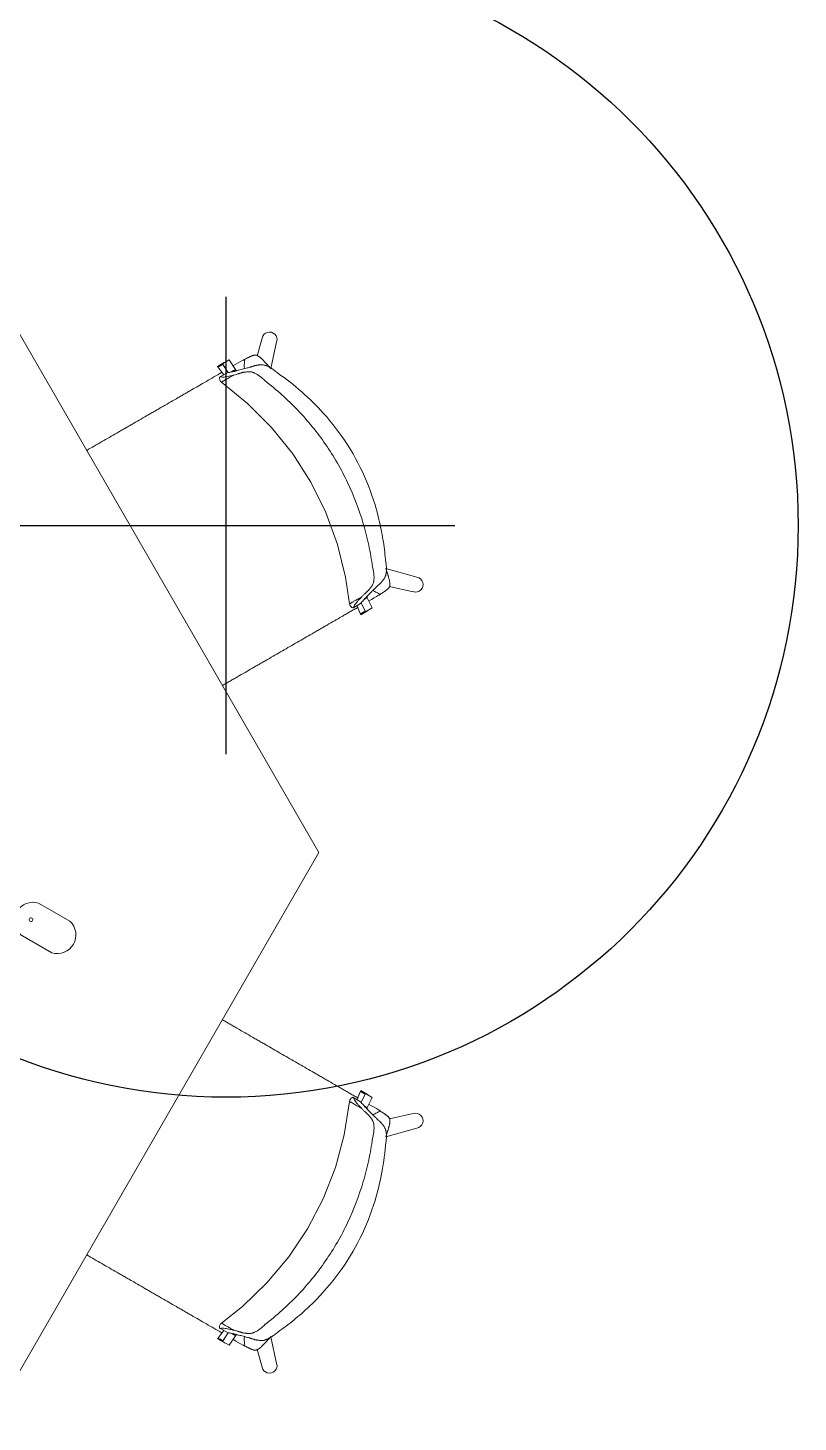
# Model space of a CAD drawing. Header units: millimetres. Extents: x 155920 to 295199, y -4084 to 97293.
# Drawn here: x 177339 to 178686, y 22898 to 25336 of the extents above; entities that cross this region are included whole.
import ezdxf

# ---------------------------------------------------------------- set-up
doc = ezdxf.new("R2010")
doc.units = ezdxf.units.MM
doc.header["$MEASUREMENT"] = 0
doc.layers.add('A-GENM', color=8, linetype='CONTINUOUS', lineweight=9)
doc.layers.add('I-FURN', color=8, linetype='CONTINUOUS', lineweight=9)
doc.layers.add('Social Distancing', color=7, linetype='CONTINUOUS')

msp = doc.modelspace()

# ---------------------------------------------------------------- linework, layer by layer
at = {"layer": 'A-GENM'}
for p, q in [((177412.8, 23774.1), (177357.8, 23805.9)), ((177326, 23750.9), (177381, 23719.1))]:
    msp.add_line(p, q, dxfattribs=at)
for centre, radius, start, end in [((177348.1, 23774.8), 32.5, 72.6804, 227.3196), ((177344.6, 23776.8), 3.16, 60, 240), ((177344.6, 23776.8), 3.16, 240, 60), ((177390.7, 23750.2), 32.5, 252.6804, 47.3196)]:
    msp.add_arc(centre, radius, start, end, dxfattribs=at)
at = {"layer": 'I-FURN'}
for p, q in [((177848.2, 23894.2), (177273.2, 24890.1)), ((177748.9, 24793.7), (177740.2, 24763.2)), ((177763.8, 24740.8), (177774.2, 24787.3)), ((177682.3, 24751.1), (177670.7, 24744.4)), ((177679.3, 24749), (177690.9, 24755.7)), ((177689.6, 24733.7), (177679.3, 24749)), ((177690.9, 24755.7), (177702, 24739.1)), ((177670.7, 24744.4), (177681.7, 24729.8)), ((177671.2, 24743.6), (177681.6, 24729.7)), ((177674.2, 24723.4), (177674.4, 24725.6)), ((177688, 24733.4), (177676.2, 24726.6)), ((177689.5, 24733.7), (177679.8, 24748.1)), ((177702, 24739.1), (177694.3, 24734.7)), ((177702.4, 24738.3), (177697.3, 24735.3)), ((177674.6, 24721.2), (177674.2, 24723.4)), ((177675.2, 24719.8), (177674.6, 24721.2)), ((177676.2, 24718.2), (177675.2, 24719.8)), ((177677.6, 24716.9), (177676.2, 24718.2)), ((177677.6, 24716.9), (177723.5, 24679.8)), ((177723.5, 24679.8), (177765.3, 24637.9)), ((177765.3, 24637.9), (177802.2, 24591.8)), ((177802.2, 24591.8), (177834, 24541.9)), ((177834, 24541.9), (177860.2, 24488.9)), ((177860.2, 24488.9), (177880.5, 24433.3)), ((177880.5, 24433.3), (177894.6, 24375.9)), ((178019.5, 24375.8), (177965, 24391.3)), ((177894.6, 24375.9), (177901.4, 24329.1)), ((177971.6, 24359.8), (178013, 24350.5)), ((177927.3, 24337), (177932.4, 24340)), ((177929.3, 24339.3), (177931.9, 24340.8)), ((177932.4, 24340), (177941.2, 24322.1)), ((177901.4, 24329.1), (177901.9, 24327.3)), ((177901.9, 24327.3), (177902.8, 24325.6)), ((177902.8, 24325.6), (177903.7, 24324.4)), ((177903.7, 24324.4), (177905.4, 24322.9)), ((177905.4, 24322.9), (177907.4, 24322)), ((177921, 24329.9), (177909.2, 24323)), ((177914.5, 24326.1), (177920.9, 24311.1)), ((177914.6, 24326.2), (177921.4, 24310.3)), ((177921.4, 24310.3), (177932.9, 24316.9)), ((177929.6, 24315.4), (177922, 24331)), ((177941.2, 24322.1), (177929.6, 24315.4)), ((177273.2, 22898.2), (177848.2, 23894.2)), ((177901.4, 23459.2), (177892.3, 23400.8)), ((177902, 23461.2), (177901.4, 23459.2)), ((177903.1, 23463.2), (177902, 23461.2)), ((177904.1, 23464.3), (177903.1, 23463.2)), ((177905.6, 23465.5), (177904.1, 23464.3)), ((177907.4, 23466.3), (177905.6, 23465.5)), ((177909.2, 23465.2), (177921, 23458.4)), ((177920.9, 23477.2), (177914.5, 23462.2)), ((177921.4, 23478), (177914.6, 23462.1)), ((177932.9, 23471.4), (177921.4, 23478)), ((177922, 23457.3), (177929.6, 23472.9)), ((177929.6, 23472.9), (177941.2, 23466.2)), ((177941.2, 23466.2), (177932.4, 23448.3)), ((177932.4, 23448.3), (177927.3, 23451.3)), ((177931.9, 23447.5), (177929.3, 23449)), ((178013, 23437.8), (177971.6, 23428.5)), ((177965, 23397), (178019.5, 23412.4)), ((177892.3, 23400.8), (177876.9, 23343.7)), ((177876.9, 23343.7), (177855.4, 23288.6)), ((177855.4, 23288.6), (177828.1, 23236.2)), ((177828.1, 23236.2), (177795.3, 23187)), ((177795.3, 23187), (177757.3, 23141.7)), ((177757.3, 23141.7), (177714.7, 23100.7)), ((177714.7, 23100.7), (177677.6, 23071.4)), ((177674.2, 23064.6), (177674.4, 23066.5)), ((177674.4, 23066.5), (177674.9, 23067.9)), ((177674.9, 23067.9), (177676, 23069.9)), ((177676, 23069.9), (177677.6, 23071.4)), ((177681.7, 23058.5), (177670.7, 23043.9)), ((177670.7, 23043.9), (177682.3, 23037.2)), ((177681.6, 23058.6), (177671.2, 23044.7)), ((177674.4, 23062.7), (177674.2, 23064.6)), ((177676.2, 23061.7), (177688, 23054.9)), ((177679.3, 23039.3), (177689.6, 23054.6)), ((177679.8, 23040.1), (177689.5, 23054.6)), ((177702, 23049.2), (177690.9, 23032.6)), ((177694.3, 23053.6), (177702, 23049.2)), ((177697.3, 23053), (177702.4, 23050)), ((177774.2, 23001), (177763.8, 23047.5)), ((177690.9, 23032.6), (177679.3, 23039.3)), ((177740.2, 23025.1), (177748.9, 22994.6))]:
    msp.add_line(p, q, dxfattribs=at)
for centre, start, end in [((177761.7, 24791.4), 341.9896, 169.6059), ((178017.1, 24363), 251.9662, 79.5824), ((178017.1, 23425.3), 280.4176, 108.0338), ((177761.7, 22996.9), 190.3941, 18.0104)]:
    msp.add_arc(centre, 13.1, start, end, dxfattribs=at)
for centre, major_axis, start_param, end_param in [((177667.2, 24761.4), (-8.7, 15.1), 2.819103, 3.398599), ((177678.7, 24768.1), (-8.7, 15.1), 2.819103, 2.902745), ((177667.6, 24760.6), (-8.7, 15.1), 2.819103, 3.398599), ((177933.8, 24299.5), (-8.7, 15.1), 6.026179, 6.605675), ((177934.3, 24298.7), (-8.7, 15.1), 6.026179, 6.605675), ((177933.8, 23488.8), (-8.7, -15.1), 5.960696, 6.540192), ((177934.3, 23489.6), (-8.7, -15.1), 5.960696, 6.540192), ((177667.2, 23026.9), (-8.7, -15.1), 2.884586, 3.464082), ((177667.6, 23027.7), (-8.7, -15.1), 2.884586, 3.464082), ((177678.7, 23020.2), (-8.7, -15.1), 3.380441, 3.464082)]:
    msp.add_ellipse(centre, major_axis=major_axis, ratio=0.978487, start_param=start_param, end_param=end_param, dxfattribs=at)
for points in [[(177698.8, 24745.8), (177704.4, 24749), (177709.9, 24752.2), (177715.2, 24755.2)], [(177715.2, 24755.2), (177715.8, 24755.5), (177716.9, 24756.1), (177718, 24756.7), (177718.6, 24757)], [(177676.2, 24726.6), (177675.7, 24726.3), (177675, 24725.9), (177674.4, 24725.6), (177674.3, 24725.5), (177674.7, 24725.8), (177675, 24726)], [(177699.2, 24729.4), (177697.1, 24728.8), (177693.3, 24727.9), (177688.2, 24726.8), (177683.8, 24726), (177680.2, 24725.7), (177677.6, 24725.9), (177676.5, 24726.3), (177676.2, 24726.6)], [(177688, 24733.4), (177689.1, 24733.6), (177691.5, 24734.1), (177694, 24734.6), (177695.4, 24734.9)], [(177764.6, 24740), (177763.7, 24740.9), (177762.9, 24741.9), (177762.1, 24742.8)], [(177762.1, 24742.8), (177762.9, 24741.9), (177763.7, 24741), (177764.5, 24740)], [(177909.2, 24323), (177909.1, 24323.5), (177909.3, 24324.7), (177910.4, 24327), (177912.4, 24329.9), (177915.3, 24333.4), (177918.8, 24337.3), (177921.6, 24340.1), (177923, 24341.6)], [(177925.9, 24335.5), (177925, 24334.5), (177923.3, 24332.6), (177921.7, 24330.7), (177921, 24329.9)], [(177952.5, 24344.2), (177947.2, 24341.1), (177941.7, 24337.9), (177936.1, 24334.7)], [(177955.7, 24346.3), (177955.2, 24345.9), (177954.1, 24345.2), (177953.1, 24344.5), (177952.5, 24344.2)], [(177908, 24322.4), (177907.7, 24322.2), (177907.3, 24322), (177907.4, 24322), (177908, 24322.4), (177908.7, 24322.8), (177909.2, 24323)], [(177909.2, 23465.2), (177908.7, 23465.5), (177908, 23465.9), (177907.4, 23466.3), (177907.3, 23466.3), (177907.7, 23466.1), (177908, 23465.9)], [(177923, 23446.7), (177921.6, 23448.2), (177918.8, 23451), (177915.3, 23454.9), (177912.4, 23458.4), (177910.4, 23461.3), (177909.3, 23463.6), (177909.1, 23464.8), (177909.2, 23465.2)], [(177921, 23458.4), (177921.7, 23457.5), (177923.3, 23455.7), (177925, 23453.8), (177925.9, 23452.7)], [(177936.1, 23453.6), (177941.7, 23450.3), (177947.2, 23447.2), (177952.5, 23444.1)], [(177952.5, 23444.1), (177953.1, 23443.8), (177954.1, 23443.1), (177955.2, 23442.4), (177955.7, 23442)], [(177675, 23062.3), (177674.7, 23062.5), (177674.3, 23062.7), (177674.4, 23062.7), (177675, 23062.4), (177675.7, 23062), (177676.2, 23061.7)], [(177676.2, 23061.7), (177676.5, 23062), (177677.6, 23062.4), (177680.2, 23062.6), (177683.8, 23062.3), (177688.2, 23061.5), (177693.3, 23060.4), (177697.1, 23059.5), (177699.2, 23058.9)], [(177695.4, 23053.4), (177694, 23053.7), (177691.5, 23054.2), (177689.1, 23054.7), (177688, 23054.9)], [(177715.2, 23033), (177709.9, 23036.1), (177704.4, 23039.2), (177698.8, 23042.5)], [(177764.5, 23048.3), (177763.7, 23047.3), (177762.9, 23046.4), (177762.1, 23045.5)], [(177762.1, 23045.5), (177762.9, 23046.4), (177763.7, 23047.4), (177764.6, 23048.3)], [(177718.6, 23031.3), (177718, 23031.6), (177716.9, 23032.2), (177715.8, 23032.8), (177715.2, 23033)]]:
    msp.add_open_spline(points, degree=3, dxfattribs=at)
for points, knots in [([(177718.6, 24757), (177718.2, 24754.6), (177717.6, 24749.9), (177717.5, 24744.4), (177717.8, 24741.3), (177717.8, 24740.4)], [0, 0, 0, 0, 0.02777778, 0.05555556, 0.06696683, 0.06696683, 0.06696683, 0.06696683]), ([(177718.6, 24757), (177719.6, 24757.5), (177721.1, 24758.2), (177722.8, 24759.1), (177723.8, 24759.6), (177724.5, 24760), (177725.3, 24760.3), (177726.2, 24760.7), (177727.3, 24761.3), (177728.4, 24761.8), (177729.2, 24762.2), (177729.7, 24762.4), (177730, 24762.5), (177730.4, 24762.7), (177730.9, 24762.9), (177731.7, 24763.2), (177732.9, 24763.6), (177734.2, 24764), (177735.5, 24764.2), (177736.8, 24764.3), (177738.3, 24764.1), (177739.6, 24763.7), (177740.6, 24763.3), (177741.3, 24762.9), (177742, 24762.5), (177742.9, 24761.9), (177744.1, 24761.1), (177745.5, 24759.9), (177746.9, 24758.7), (177748.2, 24757.5), (177749.4, 24756.3), (177750.6, 24755.2), (177751.8, 24754), (177753.1, 24752.6), (177754.8, 24750.8), (177757.9, 24747.4), (177760.5, 24744.6), (177762.1, 24742.8)], [0, 0, 0, 0, 0.0625, 0.09375, 0.109375, 0.125, 0.140625, 0.15625, 0.1875, 0.21875, 0.234375, 0.242188, 0.25, 0.257812, 0.265625, 0.28125, 0.3125, 0.34375, 0.375, 0.40625, 0.4375, 0.46875, 0.484375, 0.5, 0.515625, 0.53125, 0.5625, 0.59375, 0.625, 0.65625, 0.6875, 0.71875, 0.75, 0.78125, 0.8125, 0.875, 1, 1, 1, 1]), ([(177441.8, 24597.4), (177441.9, 24597.5), (177446.4, 24600.1), (177455.3, 24605.2), (177468.6, 24612.9), (177481.7, 24620.4), (177492.6, 24626.7), (177501.3, 24631.8), (177508, 24635.6), (177514.6, 24639.4), (177523.2, 24644.4), (177534, 24650.6), (177544.6, 24656.8), (177553.3, 24661.8), (177559.8, 24665.5), (177566.4, 24669.3), (177575, 24674.3), (177585.8, 24680.5), (177596.6, 24686.8), (177605.4, 24691.8), (177612, 24695.7), (177618.6, 24699.5), (177627.4, 24704.5), (177638.2, 24710.8), (177651.2, 24718.3), (177664.6, 24726), (177673.9, 24731.4), (177678.7, 24734.2), (177679.1, 24734.4)], [-0.751114, -0.751114, -0.751114, -0.751114, -0.75, -0.7142857, -0.6785714, -0.6428571, -0.6071429, -0.5892857, -0.5714286, -0.5535714, -0.5357143, -0.5, -0.4642857, -0.4464286, -0.4285714, -0.4107143, -0.3928571, -0.3571429, -0.3214286, -0.3035714, -0.2857143, -0.2678571, -0.25, -0.2142857, -0.1785714, -0.1428571, -0.1071429, -0.103964, -0.103964, -0.103964, -0.103964]), ([(177677.6, 24716.9), (177677.6, 24716.9), (177677.7, 24717), (177678.1, 24717.2), (177678.9, 24717.7), (177680.6, 24718.7), (177684, 24720.6), (177690.3, 24724.2), (177695.9, 24727.5), (177699.2, 24729.4)], [0.3374293, 0.3374293, 0.3374293, 0.3374293, 0.3888889, 0.4444444, 0.5138889, 0.5833333, 0.7222222, 0.8611111, 1, 1, 1, 1]), ([(177695.4, 24734.9), (177697.3, 24735.2), (177700.7, 24735.9), (177705.7, 24737.2), (177709.8, 24738.3), (177714.1, 24739.4), (177718.6, 24740.6), (177722.6, 24741.7), (177725.9, 24742.6), (177728.1, 24743.2), (177729.8, 24743.7), (177731.4, 24744.3), (177733, 24744.9), (177734.7, 24745.5), (177736, 24745.8), (177737.2, 24746.1), (177738.1, 24746.3), (177738.6, 24746.3), (177739, 24746.4), (177739.4, 24746.4), (177740, 24746.5), (177741, 24746.7), (177742.4, 24746.9), (177744.1, 24747.1), (177746, 24747.3), (177747.9, 24747.4), (177750, 24747.2), (177751.8, 24747), (177753.1, 24746.6), (177753.9, 24746.4), (177754.5, 24746.2), (177755.1, 24746), (177755.9, 24745.7), (177757.3, 24745.1), (177759.4, 24744.2), (177762, 24742.8), (177765.6, 24740.7), (177770.3, 24737.5), (177774.3, 24734.4), (177776.3, 24732.6)], [0, 0, 0, 0, 0.142857, 0.214286, 0.285714, 0.357143, 0.428571, 0.5, 0.535714, 0.571429, 0.589286, 0.607143, 0.642857, 0.660714, 0.678571, 0.696429, 0.705357, 0.709821, 0.714286, 0.71875, 0.723214, 0.732143, 0.75, 0.767857, 0.785714, 0.803571, 0.821429, 0.839286, 0.848214, 0.852679, 0.857143, 0.861607, 0.866071, 0.875, 0.892857, 0.910714, 0.928571, 0.964286, 1, 1, 1, 1]), ([(177753.7, 24719.6), (177751.9, 24721.4), (177748.2, 24724.7), (177743.9, 24728), (177740.5, 24730.2), (177738.1, 24731.6), (177736.1, 24732.6), (177734.7, 24733.2), (177733.9, 24733.6), (177733.4, 24733.8), (177732.8, 24734), (177732.1, 24734.3), (177730.8, 24734.6), (177729, 24735), (177726.9, 24735.1), (177724.9, 24735.1), (177723, 24735), (177721.3, 24734.8), (177719.9, 24734.6), (177718.9, 24734.5), (177718.4, 24734.5), (177718, 24734.4), (177717.6, 24734.4), (177717.1, 24734.3), (177716.3, 24734.2), (177715.3, 24734), (177714.1, 24733.7), (177712.6, 24733.2), (177711.3, 24732.7), (177709.9, 24732.2), (177708.7, 24731.9), (177707.5, 24731.5), (177705.9, 24731.1), (177703.1, 24730.4), (177700.7, 24729.8), (177699.2, 24729.4)], [0, 0, 0, 0, 0.0625, 0.125, 0.15625, 0.1875, 0.21875, 0.234375, 0.242188, 0.25, 0.257812, 0.265625, 0.28125, 0.3125, 0.34375, 0.375, 0.40625, 0.4375, 0.46875, 0.484375, 0.492188, 0.5, 0.507812, 0.515625, 0.53125, 0.5625, 0.59375, 0.625, 0.6875, 0.71875, 0.75, 0.78125, 0.8125, 0.875, 1, 1, 1, 1]), ([(177705, 24737.1), (177704.5, 24737.3), (177703.6, 24737.7), (177702.8, 24738.1), (177702.4, 24738.2)], [-0.5281276, -0.5281276, -0.5281276, -0.5281276, -0.3333333, -0.1189454, -0.1189454, -0.1189454, -0.1189454]), ([(177776.3, 24732.6), (177790.8, 24722.5), (177818.6, 24700.6), (177860.8, 24659.2), (177900.4, 24607.6), (177933.1, 24544.5), (177951.2, 24488.2), (177960.5, 24441.9), (177963.4, 24418.5), (177964.4, 24406.8)], [-1, -1, -1, -1, -0.863636, -0.727273, -0.545455, -0.363636, -0.181818, -0.090909, 0, 0, 0, 0]), ([(177941.9, 24393.7), (177940.1, 24406.5), (177935.6, 24431.8), (177923, 24481.8), (177900.1, 24542.2), (177861.4, 24609.3), (177820.6, 24659.3), (177783.6, 24695.2), (177763.9, 24711.7), (177753.7, 24719.6)], [-1, -1, -1, -1, -0.9, -0.8, -0.6, -0.4, -0.2, -0.1, 0, 0, 0, 0]), ([(177923, 24341.6), (177924.2, 24342.8), (177925.9, 24344.5), (177927.9, 24346.6), (177929.1, 24347.7), (177930, 24348.6), (177930.9, 24349.4), (177932, 24350.4), (177933.1, 24351.3), (177934.3, 24352.4), (177935.1, 24353.2), (177935.8, 24354), (177936.4, 24354.7), (177936.6, 24355.1), (177936.9, 24355.4), (177937.1, 24355.7), (177937.4, 24356.1), (177938, 24356.9), (177938.8, 24358), (177939.9, 24359.5), (177940.9, 24361), (177941.9, 24362.7), (177942.8, 24364.6), (177943.4, 24366.3), (177943.7, 24367.6), (177943.9, 24368.4), (177944, 24369), (177944.1, 24369.6), (177944.2, 24370.4), (177944.3, 24371.9), (177944.4, 24374.2), (177944.4, 24377), (177944.2, 24381), (177943.5, 24386.4), (177942.5, 24391.2), (177941.9, 24393.7)], [0, 0, 0, 0, 0.125, 0.1875, 0.21875, 0.25, 0.28125, 0.3125, 0.375, 0.40625, 0.4375, 0.46875, 0.484375, 0.492188, 0.5, 0.507812, 0.515625, 0.53125, 0.5625, 0.59375, 0.625, 0.65625, 0.6875, 0.71875, 0.734375, 0.742188, 0.75, 0.757812, 0.765625, 0.78125, 0.8125, 0.84375, 0.875, 0.9375, 1, 1, 1, 1]), ([(177964.4, 24406.8), (177964.9, 24404.1), (177965.7, 24399.1), (177966.1, 24393.5), (177966.1, 24389.3), (177966, 24386.4), (177965.8, 24384.1), (177965.5, 24382.6), (177965.4, 24381.7), (177965.3, 24381.1), (177965.2, 24380.5), (177965, 24379.7), (177964.6, 24378.4), (177963.9, 24376.7), (177963, 24374.8), (177962, 24373.2), (177960.9, 24371.7), (177959.8, 24370.3), (177958.9, 24369.1), (177958.3, 24368.4), (177958, 24367.9), (177957.7, 24367.6), (177957.5, 24367.3), (177957.1, 24366.9), (177956.6, 24366.2), (177955.7, 24365.3), (177954.7, 24364.3), (177953.4, 24363.1), (177952.1, 24362), (177950.8, 24360.9), (177949.8, 24360), (177948.9, 24359.1), (177947.6, 24357.9), (177945.4, 24355.7), (177942.5, 24352.8), (177939.2, 24349.5), (177936.1, 24346.4), (177933.1, 24343.4), (177930.4, 24340.5), (177928, 24337.9), (177926.6, 24336.3), (177925.9, 24335.5)], [0, 0, 0, 0, 0.035714, 0.071429, 0.089286, 0.107143, 0.125, 0.133929, 0.138393, 0.142857, 0.147321, 0.151786, 0.160714, 0.178571, 0.196429, 0.214286, 0.232143, 0.25, 0.267857, 0.276786, 0.28125, 0.285714, 0.290179, 0.294643, 0.303571, 0.321429, 0.339286, 0.357143, 0.392857, 0.410714, 0.428571, 0.446429, 0.464286, 0.5, 0.571429, 0.642857, 0.714286, 0.785714, 0.857143, 0.928571, 1, 1, 1, 1]), ([(177965.2, 24391), (177966, 24388.8), (177967.1, 24385.1), (177968.5, 24380.8), (177969.2, 24378.3), (177969.7, 24376.5), (177970.1, 24374.8), (177970.6, 24373.3), (177971, 24371.7), (177971.4, 24369.9), (177971.7, 24368.1), (177972, 24366.3), (177972.2, 24364.9), (177972.2, 24363.8), (177972.2, 24363), (177972.2, 24362.2), (177972.1, 24361.1), (177971.8, 24359.8), (177971.2, 24358.4), (177970.4, 24357.3), (177969.6, 24356.3), (177968.6, 24355.3), (177967.7, 24354.5), (177967, 24354), (177966.6, 24353.7), (177966.2, 24353.4), (177965.9, 24353.2), (177965.5, 24352.9), (177964.8, 24352.3), (177963.8, 24351.6), (177962.8, 24350.9), (177961.9, 24350.4), (177961.3, 24349.9), (177960.6, 24349.5), (177959.7, 24348.9), (177958, 24347.8), (177956.6, 24346.9), (177955.7, 24346.3)], [0, 0, 0, 0, 0.125, 0.1875, 0.21875, 0.25, 0.28125, 0.3125, 0.34375, 0.375, 0.40625, 0.4375, 0.46875, 0.484375, 0.5, 0.515625, 0.53125, 0.5625, 0.59375, 0.625, 0.65625, 0.6875, 0.71875, 0.734375, 0.742188, 0.75, 0.757812, 0.765625, 0.78125, 0.8125, 0.84375, 0.859375, 0.875, 0.890625, 0.90625, 0.9375, 1, 1, 1, 1]), ([(177923, 24341.6), (177920.4, 24340.1), (177915.8, 24337.4), (177910.3, 24334.2), (177906.2, 24331.8), (177903.9, 24330.5), (177902.6, 24329.8), (177902, 24329.4), (177901.6, 24329.2), (177901.4, 24329.1), (177901.4, 24329.1)], [0, 0, 0, 0, 0.1111111, 0.2222222, 0.3333333, 0.4444444, 0.5, 0.5555556, 0.6111111, 0.6625707, 0.6625707, 0.6625707, 0.6625707]), ([(177932.3, 24340), (177932.4, 24340.4), (177932.5, 24341.3), (177932.6, 24342.3), (177932.6, 24342.8)], [-0.8741323, -0.8741323, -0.8741323, -0.8741323, -0.6666667, -0.4718724, -0.4718724, -0.4718724, -0.4718724]), ([(177942.2, 24353.1), (177942.5, 24352.8), (177944.7, 24351.4), (177949.1, 24349), (177953.4, 24347.1), (177955.7, 24346.3)], [0.93933321, 0.93933321, 0.93933321, 0.93933321, 0.94444444, 0.97222222, 1, 1, 1, 1]), ([(177916.5, 24323.4), (177915.9, 24323), (177913.1, 24321.4), (177908, 24318.5), (177901.2, 24314.6), (177894.5, 24310.7), (177885.8, 24305.7), (177875.1, 24299.5), (177864.5, 24293.4), (177855.9, 24288.4), (177849.4, 24284.6), (177842.7, 24280.8), (177834.1, 24275.8), (177823.3, 24269.6), (177810.4, 24262.1), (177797.3, 24254.6), (177784.1, 24247), (177771.2, 24239.5), (177760.3, 24233.2), (177751.6, 24228.2), (177745, 24224.4), (177738.4, 24220.6), (177729.7, 24215.5), (177718.9, 24209.3), (177708.1, 24203.1), (177699.4, 24198), (177692.8, 24194.2), (177686.2, 24190.4), (177681.7, 24187.8), (177679.3, 24186.5), (177679.2, 24186.4)], [-0.8977274, -0.8977274, -0.8977274, -0.8977274, -0.8928571, -0.875, -0.8571429, -0.8392857, -0.8214286, -0.7857143, -0.75, -0.7321429, -0.7142857, -0.6964286, -0.6785714, -0.6428571, -0.6071429, -0.5714286, -0.5357143, -0.5, -0.4642857, -0.4464286, -0.4285714, -0.4107143, -0.3928571, -0.3571429, -0.3214286, -0.3035714, -0.2857143, -0.2678571, -0.25, -0.2485148, -0.2485148, -0.2485148, -0.2485148]), ([(177679.1, 23601.9), (177679.3, 23601.8), (177681.7, 23600.5), (177686.2, 23597.9), (177692.8, 23594.1), (177699.4, 23590.3), (177708.1, 23585.2), (177718.9, 23579), (177729.7, 23572.8), (177738.4, 23567.7), (177745, 23563.9), (177751.6, 23560.1), (177760.3, 23555.1), (177771.2, 23548.8), (177784.1, 23541.3), (177797.3, 23533.7), (177810.4, 23526.2), (177823.3, 23518.7), (177834.1, 23512.5), (177842.7, 23507.5), (177849.4, 23503.7), (177855.9, 23499.9), (177864.5, 23494.9), (177875.1, 23488.8), (177885.8, 23482.6), (177894.5, 23477.6), (177901.2, 23473.7), (177908, 23469.8), (177913.1, 23466.9), (177915.9, 23465.3), (177916.5, 23464.9)], [-0.7515277, -0.7515277, -0.7515277, -0.7515277, -0.75, -0.7321429, -0.7142857, -0.6964286, -0.6785714, -0.6428571, -0.6071429, -0.5892857, -0.5714286, -0.5535714, -0.5357143, -0.5, -0.4642857, -0.4285714, -0.3928571, -0.3571429, -0.3214286, -0.3035714, -0.2857143, -0.2678571, -0.25, -0.2142857, -0.1785714, -0.1607143, -0.1428571, -0.125, -0.1071429, -0.1022726, -0.1022726, -0.1022726, -0.1022726]), ([(177901.4, 23459.2), (177901.4, 23459.2), (177901.6, 23459.1), (177902, 23458.8), (177902.8, 23458.4), (177904.5, 23457.4), (177907.9, 23455.4), (177914.1, 23451.8), (177919.8, 23448.6), (177923, 23446.7)], [0.3374293, 0.3374293, 0.3374293, 0.3374293, 0.3888889, 0.4444444, 0.5138889, 0.5833333, 0.7222222, 0.8611111, 1, 1, 1, 1]), ([(177941.9, 23394.6), (177942.5, 23397.1), (177943.5, 23401.8), (177944.2, 23407.3), (177944.4, 23411.3), (177944.4, 23414.1), (177944.3, 23416.4), (177944.2, 23417.8), (177944.1, 23418.7), (177944, 23419.3), (177943.9, 23419.9), (177943.7, 23420.7), (177943.4, 23422), (177942.8, 23423.7), (177941.9, 23425.6), (177940.9, 23427.3), (177939.9, 23428.8), (177938.8, 23430.3), (177938, 23431.4), (177937.4, 23432.1), (177937.1, 23432.6), (177936.9, 23432.9), (177936.6, 23433.2), (177936.4, 23433.6), (177935.8, 23434.3), (177935.1, 23435.1), (177934.3, 23435.9), (177933.1, 23437), (177932, 23437.9), (177930.9, 23438.8), (177930, 23439.7), (177929.1, 23440.6), (177927.9, 23441.7), (177925.9, 23443.8), (177924.2, 23445.5), (177923, 23446.7)], [0, 0, 0, 0, 0.0625, 0.125, 0.15625, 0.1875, 0.21875, 0.234375, 0.242188, 0.25, 0.257812, 0.265625, 0.28125, 0.3125, 0.34375, 0.375, 0.40625, 0.4375, 0.46875, 0.484375, 0.492188, 0.5, 0.507812, 0.515625, 0.53125, 0.5625, 0.59375, 0.625, 0.6875, 0.71875, 0.75, 0.78125, 0.8125, 0.875, 1, 1, 1, 1]), ([(177925.9, 23452.7), (177927.2, 23451.2), (177929.5, 23448.7), (177933.1, 23444.9), (177936.1, 23441.9), (177939.2, 23438.8), (177942.5, 23435.5), (177945.4, 23432.6), (177947.9, 23430.1), (177949.5, 23428.6), (177950.8, 23427.4), (177952.1, 23426.3), (177953.4, 23425.2), (177954.7, 23424), (177955.7, 23423), (177956.6, 23422.1), (177957.1, 23421.4), (177957.4, 23421.2), (177957.4, 23421.1)], [0, 0, 0, 0, 0.1428571, 0.2142857, 0.2857143, 0.3571429, 0.4285714, 0.5, 0.5357143, 0.5714286, 0.5892857, 0.6071429, 0.6428571, 0.6607143, 0.6785714, 0.6964286, 0.7053571, 0.7087466, 0.7087466, 0.7087466, 0.7087466]), ([(177932.6, 23445.5), (177932.6, 23446), (177932.5, 23447), (177932.4, 23447.9), (177932.3, 23448.3)], [-0.5281276, -0.5281276, -0.5281276, -0.5281276, -0.3333333, -0.1258677, -0.1258677, -0.1258677, -0.1258677]), ([(177955.7, 23442), (177953.4, 23441.2), (177949.1, 23439.3), (177944.7, 23436.9), (177942.5, 23435.4), (177942.2, 23435.2)], [0, 0, 0, 0, 0.02777778, 0.05555556, 0.06066679, 0.06066679, 0.06066679, 0.06066679]), ([(177955.7, 23442), (177956.6, 23441.4), (177958, 23440.5), (177959.7, 23439.4), (177960.6, 23438.8), (177961.3, 23438.4), (177961.9, 23437.9), (177962.8, 23437.3), (177963.8, 23436.7), (177964.8, 23435.9), (177965.5, 23435.4), (177965.9, 23435.1), (177966.2, 23434.9), (177966.6, 23434.6), (177967, 23434.3), (177967.7, 23433.8), (177968.6, 23433), (177969.6, 23432), (177970.4, 23431), (177971.2, 23429.9), (177971.8, 23428.5), (177972.1, 23427.2), (177972.2, 23426.1), (177972.2, 23425.3), (177972.2, 23424.5), (177972.2, 23423.4), (177972, 23422), (177971.7, 23420.2), (177971.4, 23418.4), (177971, 23416.6), (177970.6, 23415), (177970.1, 23413.4), (177969.7, 23411.8), (177969.2, 23410), (177968.5, 23407.5), (177967.1, 23403.2), (177966, 23399.5), (177965.2, 23397.2)], [0, 0, 0, 0, 0.0625, 0.09375, 0.109375, 0.125, 0.140625, 0.15625, 0.1875, 0.21875, 0.234375, 0.242188, 0.25, 0.257812, 0.265625, 0.28125, 0.3125, 0.34375, 0.375, 0.40625, 0.4375, 0.46875, 0.484375, 0.5, 0.515625, 0.53125, 0.5625, 0.59375, 0.625, 0.65625, 0.6875, 0.71875, 0.75, 0.78125, 0.8125, 0.875, 1, 1, 1, 1]), ([(177957.7, 23420.7), (177957.8, 23420.6), (177958, 23420.3), (177958.3, 23419.9), (177958.9, 23419.1), (177959.8, 23418), (177960.9, 23416.6), (177962, 23415.1), (177963, 23413.5), (177963.9, 23411.6), (177964.6, 23409.9), (177965, 23408.6), (177965.2, 23407.8), (177965.3, 23407.2), (177965.4, 23406.6), (177965.5, 23405.7), (177965.8, 23404.2), (177966, 23401.9), (177966.1, 23399), (177966.1, 23394.8), (177965.7, 23389.2), (177964.9, 23384.2), (177964.4, 23381.5)], [0.7142857, 0.7142857, 0.7142857, 0.7142857, 0.71875, 0.7232143, 0.7321429, 0.75, 0.7678571, 0.7857143, 0.8035714, 0.8214286, 0.8392857, 0.8482143, 0.8526786, 0.8571429, 0.8616071, 0.8660714, 0.875, 0.8928571, 0.9107143, 0.9285714, 0.9642857, 1, 1, 1, 1]), ([(177753.7, 23068.7), (177763.9, 23076.6), (177783.6, 23093.1), (177820.6, 23129), (177861.4, 23179), (177900.1, 23246.1), (177923, 23306.5), (177935.6, 23356.4), (177940.1, 23381.8), (177941.9, 23394.6)], [-1, -1, -1, -1, -0.9, -0.8, -0.6, -0.4, -0.2, -0.1, 0, 0, 0, 0]), ([(177964.4, 23381.5), (177962.9, 23363.9), (177957.8, 23328.8), (177943.1, 23271.7), (177918.2, 23211.5), (177879.9, 23151.6), (177840.2, 23107.8), (177804.8, 23076.7), (177786, 23062.4), (177776.3, 23055.7)], [-1, -1, -1, -1, -0.863636, -0.727273, -0.545455, -0.363636, -0.181818, -0.090909, 0, 0, 0, 0]), ([(177679.1, 23053.9), (177678.7, 23054.1), (177673.9, 23056.9), (177664.6, 23062.3), (177651.2, 23070), (177638.2, 23077.5), (177627.4, 23083.7), (177618.6, 23088.8), (177612, 23092.6), (177605.4, 23096.5), (177596.6, 23101.5), (177585.8, 23107.7), (177575, 23114), (177566.4, 23118.9), (177559.8, 23122.7), (177553.3, 23126.5), (177544.6, 23131.5), (177534, 23137.7), (177523.2, 23143.9), (177514.6, 23148.9), (177508, 23152.7), (177501.3, 23156.5), (177492.6, 23161.6), (177481.7, 23167.8), (177468.6, 23175.4), (177455.3, 23183.1), (177446.4, 23188.2), (177441.9, 23190.8), (177441.8, 23190.9)], [-0.896036, -0.896036, -0.896036, -0.896036, -0.8928571, -0.8571429, -0.8214286, -0.7857143, -0.75, -0.7321429, -0.7142857, -0.6964286, -0.6785714, -0.6428571, -0.6071429, -0.5892857, -0.5714286, -0.5535714, -0.5357143, -0.5, -0.4642857, -0.4464286, -0.4285714, -0.4107143, -0.3928571, -0.3571429, -0.3214286, -0.2857143, -0.25, -0.2489174, -0.2489174, -0.2489174, -0.2489174]), ([(177699.2, 23058.9), (177696.6, 23060.4), (177691.9, 23063.1), (177686.4, 23066.3), (177682.3, 23068.7), (177680, 23070), (177678.7, 23070.7), (177678.1, 23071.1), (177677.7, 23071.3), (177677.6, 23071.4), (177677.6, 23071.4)], [0, 0, 0, 0, 0.1111111, 0.2222222, 0.3333333, 0.4444444, 0.5, 0.5555556, 0.6111111, 0.6625707, 0.6625707, 0.6625707, 0.6625707]), ([(177699.2, 23058.9), (177700.7, 23058.5), (177703.1, 23057.9), (177705.9, 23057.2), (177707.5, 23056.7), (177708.7, 23056.4), (177709.9, 23056.1), (177711.3, 23055.6), (177712.6, 23055), (177714.1, 23054.6), (177715.3, 23054.3), (177716.3, 23054), (177717.1, 23053.9), (177717.6, 23053.9), (177718, 23053.9), (177718.4, 23053.8), (177718.9, 23053.8), (177719.9, 23053.7), (177721.3, 23053.5), (177723, 23053.3), (177724.9, 23053.2), (177726.9, 23053.2), (177729, 23053.3), (177730.8, 23053.7), (177732.1, 23054), (177732.8, 23054.3), (177733.4, 23054.5), (177733.9, 23054.7), (177734.7, 23055), (177736.1, 23055.7), (177738.1, 23056.7), (177740.5, 23058.1), (177743.9, 23060.3), (177748.2, 23063.6), (177751.9, 23066.9), (177753.7, 23068.7)], [0, 0, 0, 0, 0.125, 0.1875, 0.21875, 0.25, 0.28125, 0.3125, 0.375, 0.40625, 0.4375, 0.46875, 0.484375, 0.492188, 0.5, 0.507812, 0.515625, 0.53125, 0.5625, 0.59375, 0.625, 0.65625, 0.6875, 0.71875, 0.734375, 0.742188, 0.75, 0.757812, 0.765625, 0.78125, 0.8125, 0.84375, 0.875, 0.9375, 1, 1, 1, 1]), ([(177776.3, 23055.7), (177774.3, 23053.9), (177770.3, 23050.7), (177765.6, 23047.6), (177762, 23045.5), (177759.4, 23044.1), (177757.3, 23043.2), (177755.9, 23042.6), (177755.1, 23042.3), (177754.5, 23042.1), (177753.9, 23041.9), (177753.1, 23041.7), (177751.8, 23041.3), (177750, 23041), (177747.9, 23040.9), (177746, 23041), (177744.1, 23041.2), (177742.4, 23041.4), (177741, 23041.6), (177740, 23041.8), (177739.4, 23041.8), (177739, 23041.9), (177738.6, 23041.9), (177738.1, 23042), (177737.2, 23042.2), (177736, 23042.4), (177734.7, 23042.8), (177733, 23043.4), (177731.4, 23044), (177729.8, 23044.6), (177728.5, 23045), (177727.2, 23045.3), (177725.5, 23045.8), (177722.6, 23046.6), (177718.6, 23047.7), (177714.1, 23048.9), (177709.8, 23050), (177705.7, 23051.1), (177701.9, 23052), (177698.4, 23052.8), (177696.3, 23053.2), (177695.4, 23053.4)], [0, 0, 0, 0, 0.035714, 0.071429, 0.089286, 0.107143, 0.125, 0.133929, 0.138393, 0.142857, 0.147321, 0.151786, 0.160714, 0.178571, 0.196429, 0.214286, 0.232143, 0.25, 0.267857, 0.276786, 0.28125, 0.285714, 0.290179, 0.294643, 0.303571, 0.321429, 0.339286, 0.357143, 0.392857, 0.410714, 0.428571, 0.446429, 0.464286, 0.5, 0.571429, 0.642857, 0.714286, 0.785714, 0.857143, 0.928571, 1, 1, 1, 1]), ([(177702.4, 23050), (177702.8, 23050.2), (177703.6, 23050.6), (177704.5, 23051), (177705, 23051.2)], [-0.8810546, -0.8810546, -0.8810546, -0.8810546, -0.6666667, -0.4718724, -0.4718724, -0.4718724, -0.4718724]), ([(177717.8, 23047.9), (177717.8, 23047), (177717.5, 23043.9), (177717.6, 23038.4), (177718.2, 23033.7), (177718.6, 23031.3)], [0.93303317, 0.93303317, 0.93303317, 0.93303317, 0.94444444, 0.97222222, 1, 1, 1, 1]), ([(177762.1, 23045.5), (177760.5, 23043.7), (177757.9, 23040.9), (177754.8, 23037.5), (177753.1, 23035.7), (177751.8, 23034.3), (177750.6, 23033.1), (177749.4, 23032), (177748.2, 23030.8), (177746.9, 23029.6), (177745.5, 23028.3), (177744.1, 23027.2), (177742.9, 23026.4), (177742, 23025.8), (177741.3, 23025.4), (177740.6, 23025), (177739.6, 23024.6), (177738.3, 23024.2), (177736.8, 23024), (177735.5, 23024.1), (177734.2, 23024.3), (177732.9, 23024.7), (177731.7, 23025.1), (177730.9, 23025.4), (177730.4, 23025.6), (177730, 23025.8), (177729.7, 23025.9), (177729.2, 23026.1), (177728.4, 23026.5), (177727.3, 23027), (177726.2, 23027.5), (177725.3, 23028), (177724.5, 23028.3), (177723.8, 23028.7), (177722.8, 23029.2), (177721.1, 23030.1), (177719.6, 23030.8), (177718.6, 23031.3)], [0, 0, 0, 0, 0.125, 0.1875, 0.21875, 0.25, 0.28125, 0.3125, 0.34375, 0.375, 0.40625, 0.4375, 0.46875, 0.484375, 0.5, 0.515625, 0.53125, 0.5625, 0.59375, 0.625, 0.65625, 0.6875, 0.71875, 0.734375, 0.742188, 0.75, 0.757812, 0.765625, 0.78125, 0.8125, 0.84375, 0.859375, 0.875, 0.890625, 0.90625, 0.9375, 1, 1, 1, 1])]:
    msp.add_open_spline(points, degree=3, knots=knots, dxfattribs=at)
at = {"layer": 'Social Distancing'}
for p, q in [((177685.8, 24066.4), (177685.8, 24866.4)), ((177285.8, 24466.4), (178085.8, 24466.4))]:
    msp.add_line(p, q, dxfattribs=at)
msp.add_circle((177685.8, 24466.4), 1000, dxfattribs=at)

doc.saveas('drawing.dxf')
